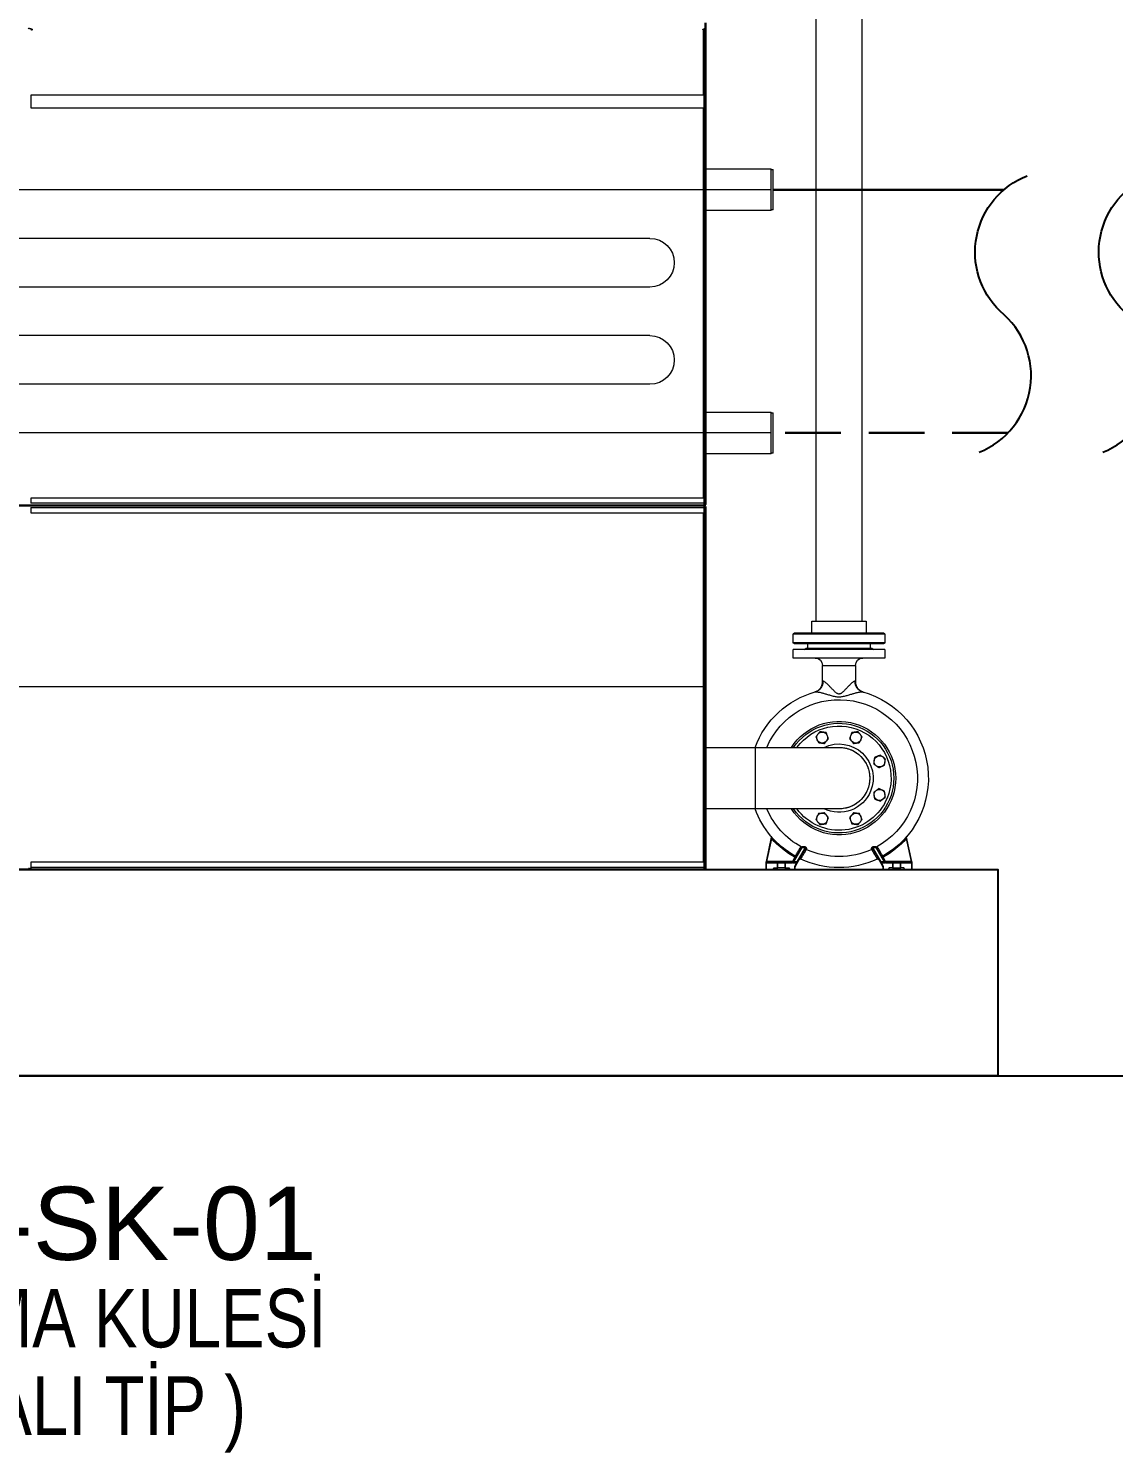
# Model space of a CAD drawing. Header units: centimetres. Extents: x 138114 to 163114, y -131897 to -111897.
# Drawn here: x 144807.3 to 145178.4, y -126803.1 to -126316.4 of the extents above; entities that cross this region are included whole.
import ezdxf
from ezdxf.enums import TextEntityAlignment as Align

# ---------------------------------------------------------------- set-up
doc = ezdxf.new("R2010")
doc.units = ezdxf.units.CM
doc.header["$LTSCALE"] = 1.5
doc.linetypes.add('DASHED2', pattern=[9.525, 6.35, -3.175])
doc.layers.add('T-CIHAZ', color=101, linetype='Continuous', lineweight=30)
doc.layers.add('T-WSHP-BORUSU', color=30, linetype='Continuous', lineweight=30)
doc.layers.add('T-CIHAZ-NO', color=62, linetype='Continuous')
doc.layers.add('T-TEXT', color=85, linetype='Continuous')
doc.styles.add('ARIAL', font='arial.ttf', dxfattribs={"width": 0.85})
doc.styles.get("Standard").update_dxf_attribs({"font": 'arial.ttf'})

# ---------------------------------------------------------------- blocks, each defined once
blk = doc.blocks.new('BHETRBRTD')
at = {"color": 253, "lineweight": 18}
for p, q in [((-269.06, 84.88), (-269.06, 627.06)), ((-284.69, 619.75), (-284.69, 84.88)), ((-231.25, 287.49), (-231.25, 263.26)), ((-231.25, 287.49), (-230.88, 287.49)), ((-230.88, 287.49), (-230.88, 263.26)), ((-230.78, 287.26), (-230.6, 286.99)), ((-230.37, 287.23), (-230.63, 287.4)), ((-0.62, 287.4), (-0.88, 287.23)), ((-0.65, 286.99), (-0.47, 287.26)), ((0, 287.49), (-0.38, 287.49)), ((0, 287.49), (0.38, 287.49)), ((-230.5, 264.75), (-230.5, 286.94)), ((-231.25, 264.75), (-0.46, 264.75)), ((-231.25, 263.26), (-230.88, 263.26)), ((-230.87, 262.88), (-230.87, 263.25)), ((-230.87, 263.25), (-230.79, 263.25)), ((-230.87, 262.88), (-230.79, 262.88)), ((-230.87, 262.88), (-230.87, 262.5)), ((-230.87, 262.88), (-230.79, 262.88)), ((-230.79, 263.62), (-230.79, 264.75)), ((-230.79, 262.88), (-230.79, 263.62)), ((-230.79, 262.12), (-230.79, 262.88)), ((-0.46, 264.75), (-0.46, 263.62)), ((-0.46, 263.62), (-0.46, 262.88)), ((-0.46, 262.88), (-0.46, 262.12)), ((-231.25, 262.49), (-230.88, 262.49)), ((-231.25, 124.84), (-231.25, 262.49)), ((-0.46, 260.38), (-231.25, 260.38)), ((-230.88, 124.84), (-230.88, 262.49)), ((-230.86, 262.49), (-230.88, 262.49)), ((-230.87, 262.5), (-230.79, 262.5)), ((-230.86, 262.47), (-230.85, 262.43)), ((-230.81, 262.47), (-230.85, 262.48)), ((-230.85, 262.43), (-230.79, 262.29)), ((-230.79, 260.38), (-230.79, 262.12)), ((-230.5, 126.96), (-230.5, 260.38)), ((-0.46, 262.12), (-0.46, 260.38)), ((-253.73, 239.25), (-254.36, 239.25)), ((-254.36, 236.7), (-254.36, 239.25)), ((-231.25, 239.52), (-253.73, 239.52)), ((-253.73, 232.37), (-253.73, 239.52)), ((-254.36, 225.5), (-254.36, 236.7)), ((-253.73, 225.23), (-253.73, 232.37)), ((-253.73, 232.37), (209.57, 232.37)), ((-254.36, 225.5), (-253.73, 225.5)), ((-253.73, 225.23), (-231.25, 225.23)), ((-212.22, 215.75), (209.57, 215.75)), ((-212.22, 199.12), (209.57, 199.12)), ((-212.22, 182.5), (209.57, 182.5)), ((-212.22, 165.87), (209.57, 165.87)), ((-253.73, 156.12), (-254.36, 156.12)), ((-254.36, 153.57), (-254.36, 156.12)), ((-231.25, 156.39), (-253.73, 156.39)), ((-253.73, 142.11), (-253.73, 156.39)), ((-254.36, 142.38), (-254.36, 153.57)), ((-253.73, 149.25), (209.57, 149.25)), ((-254.36, 142.38), (-253.73, 142.38)), ((-253.73, 142.11), (-231.25, 142.11)), ((-230.79, 126.96), (-193.75, 126.96)), ((-230.79, 125.21), (-230.79, 126.96)), ((-228.12, 126.96), (-0.46, 126.96)), ((-0.46, 126.96), (-0.46, 125.21)), ((-231.25, 124.84), (-230.88, 124.84)), ((-231.25, 0.38), (-231.25, 124.08)), ((-231.25, 124.08), (-230.88, 124.08)), ((-230.86, 124.84), (-230.88, 124.84)), ((-230.88, 0.38), (-230.88, 124.08)), ((-230.86, 124.08), (-230.88, 124.08)), ((-230.87, 124.46), (-230.87, 124.83)), ((-230.87, 124.83), (-230.79, 124.83)), ((-230.87, 124.46), (-230.79, 124.46)), ((-230.87, 124.46), (-230.87, 124.08)), ((-230.87, 124.46), (-230.79, 124.46)), ((-230.87, 124.08), (-230.79, 124.08)), ((-230.85, 124.9), (-230.86, 124.86)), ((-230.86, 124.06), (-230.85, 124.02)), ((-230.79, 125.04), (-230.85, 124.9)), ((-230.85, 124.85), (-230.81, 124.86)), ((-230.81, 124.06), (-230.85, 124.07)), ((-230.85, 124.02), (-230.79, 123.87)), ((-230.79, 124.46), (-230.79, 125.21)), ((-230.79, 125.21), (-193.75, 125.21)), ((-230.79, 123.71), (-230.79, 124.46)), ((-230.79, 121.96), (-230.79, 123.71)), ((-195.79, 123.71), (-230.79, 123.71)), ((-197.04, 121.96), (-230.79, 121.96)), ((-230.5, 2.5), (-230.5, 121.96)), ((-228.12, 125.21), (-0.46, 125.21)), ((-0.46, 123.71), (-226.41, 123.71)), ((-0.46, 121.96), (-225.16, 121.96)), ((-0.46, 123.71), (-0.46, 121.96)), ((-286.12, 84.88), (-286.12, 80.75)), ((-267.62, 84.88), (-286.12, 84.88)), ((-267.62, 80.75), (-267.62, 84.88)), ((-292.5, 80.48), (-292.5, 77.52)), ((-292.5, 80.48), (-262.44, 80.48)), ((-292.22, 80.75), (-262.69, 80.75)), ((-262.69, 80.75), (-261.52, 80.75)), ((-262.44, 80.48), (-261.25, 80.48)), ((-261.25, 77.52), (-261.25, 80.48)), ((-292.5, 77.52), (-262.44, 77.52)), ((-292.5, 75.19), (-292.5, 72.31)), ((-292.5, 75.19), (-261.25, 75.19)), ((-262.69, 77.25), (-292.22, 77.25)), ((-288.17, 75.62), (-288.75, 75.19)), ((-288.17, 75.62), (-265.58, 75.62)), ((-287.5, 77.25), (-287.5, 75.62)), ((-266.25, 75.62), (-266.25, 77.25)), ((-265, 75.19), (-265.58, 75.62)), ((-261.52, 77.25), (-262.69, 77.25)), ((-262.44, 77.52), (-261.25, 77.52)), ((-261.25, 72.31), (-261.25, 75.19)), ((-292.5, 72.31), (-261.25, 72.31)), ((-282.5, 69.81), (-282.5, 64.27)), ((-271.25, 69.81), (-282.5, 69.81)), ((-271.25, 64.27), (-271.25, 69.81)), ((-231.25, 62.41), (230.5, 62.41)), ((-248.31, 41.77), (-276.88, 41.77)), ((-248.25, 41.71), (-248.31, 41.77)), ((-231.25, 41.77), (-248.25, 41.77)), ((-248.25, 41.77), (-248.25, 20.73)), ((-276.88, 20.73), (-248.31, 20.73)), ((-248.31, 20.73), (-248.25, 20.79)), ((-248.25, 20.73), (-231.25, 20.73)), ((-301.81, 2.8), (-300.02, 11.05)), ((-299.87, 10.55), (-301.56, 2.75)), ((-299.87, 10.55), (-299.6, 10.8)), ((-254.15, 10.8), (-253.88, 10.55)), ((-252.19, 2.75), (-253.88, 10.55)), ((-253.73, 11.05), (-251.94, 2.8)), ((-292.55, 2.63), (-290.03, 7.01)), ((-289.51, 7.57), (-292.34, 2.66)), ((-291.27, 2.64), (-288.43, 7.57)), ((-288.55, 6.7), (-291.06, 2.36)), ((-289.66, 7.47), (-289.78, 7.74)), ((-289.51, 7.57), (-289.51, 7.8)), ((-289.51, 7.8), (-288.43, 7.8)), ((-288.43, 7.57), (-289.51, 7.57)), ((-288.55, 6.7), (-288.41, 6.98)), ((-288.43, 7.8), (-288.43, 7.57)), ((-288.07, 6.88), (-288.41, 6.98)), ((-288.07, 6.88), (-288.21, 6.54)), ((-265.34, 6.98), (-265.68, 6.88)), ((-265.54, 6.54), (-265.68, 6.88)), ((-265.34, 6.98), (-265.2, 6.7)), ((-265.32, 7.57), (-265.32, 7.8)), ((-265.32, 7.8), (-264.24, 7.8)), ((-265.32, 7.57), (-262.48, 2.64)), ((-264.24, 7.57), (-265.32, 7.57)), ((-262.69, 2.36), (-265.2, 6.7)), ((-264.24, 7.8), (-264.24, 7.57)), ((-261.41, 2.66), (-264.24, 7.57)), ((-263.97, 7.74), (-264.09, 7.47)), ((-263.72, 7.01), (-261.2, 2.63)), ((-301.88, 2.25), (-301.88, 2.3)), ((-301.88, 2.25), (-301.62, 2.25)), ((-301.88, 0), (-301.88, 2.25)), ((-301.62, 0), (-301.88, 0)), ((-301.83, 2.7), (-301.81, 2.8)), ((-301.56, 2.75), (-301.81, 2.8)), ((-301.62, 2.52), (-301.62, 2.5)), ((-301.62, 2.5), (-301.62, 2.25)), ((-301.62, 2.5), (-298, 2.5)), ((-301.62, 2.25), (-301.62, 0)), ((-298, 2.25), (-301.62, 2.25)), ((-301.62, 0), (-299.35, 0)), ((-301.56, 2.75), (-301.59, 2.7)), ((-301.56, 2.75), (-292.77, 2.75)), ((-299.35, 0), (-299.1, 0.62)), ((-299.1, 0.62), (-298, 0.62)), ((-298, 2.5), (-298, 2.25)), ((-298, 2.5), (-295.12, 2.5)), ((-298, 0.62), (-298, 2.25)), ((-298, 2.25), (-297.75, 2.25)), ((-297.75, 0.62), (-298, 0.62)), ((-297.75, 2.25), (-297.75, 0.62)), ((-295.38, 2.25), (-297.75, 2.25)), ((-295.38, 0.62), (-297.75, 0.62)), ((-295.38, 0.62), (-295.38, 2.25)), ((-295.38, 2.25), (-295.12, 2.25)), ((-295.12, 0.62), (-295.38, 0.62)), ((-295.12, 2.5), (-292.77, 2.5)), ((-295.12, 2.5), (-295.12, 2.25)), ((-295.12, 2.25), (-295.12, 0.62)), ((-292.77, 2.25), (-295.12, 2.25)), ((-295.12, 0.62), (-294.04, 0.62)), ((-294.04, 0.62), (-293.73, 0)), ((-293.73, 0), (-292.12, 0)), ((-292.77, 2.75), (-291.93, 4.21)), ((-292.55, 2.63), (-292.77, 2.75)), ((-292.77, 2.5), (-292.77, 2.75)), ((-292.77, 2.5), (-292.77, 2.25)), ((-292.51, 2.32), (-292.64, 2.54)), ((-291.36, 2.32), (-292.51, 2.32)), ((-292.35, 2.64), (-291.27, 2.64)), ((-292.12, 1), (-291.36, 2.32)), ((-292.12, 0), (-292.12, 1)), ((-291.88, 0.94), (-292.12, 1)), ((-291.88, 0), (-292.12, 0)), ((-291.93, 4.21), (-291.71, 4.09)), ((-291.71, 4.09), (-291.93, 4.21)), ((-291.15, 2.2), (-291.88, 0.94)), ((-291.88, 0.94), (-291.88, 0)), ((-291.36, 2.32), (-291.27, 2.64)), ((-291.15, 2.2), (-291.36, 2.32)), ((-291.15, 2.2), (-291.06, 2.36)), ((-262.69, 2.36), (-262.6, 2.2)), ((-262.39, 2.32), (-262.6, 2.2)), ((-261.88, 0.94), (-262.6, 2.2)), ((-262.48, 2.64), (-262.39, 2.32)), ((-262.48, 2.64), (-261.4, 2.64)), ((-262.39, 2.32), (-261.62, 1)), ((-261.24, 2.32), (-262.39, 2.32)), ((-262.04, 4.09), (-261.82, 4.21)), ((-261.82, 4.21), (-262.04, 4.09)), ((-261.62, 1), (-261.88, 0.94)), ((-261.88, 0), (-261.88, 0.94)), ((-261.62, 0), (-261.88, 0)), ((-261.82, 4.21), (-260.98, 2.75)), ((-261.62, 1), (-261.62, 0)), ((-260.02, 0), (-261.62, 0)), ((-261.11, 2.54), (-261.24, 2.32)), ((-260.98, 2.75), (-261.2, 2.63)), ((-260.98, 2.5), (-260.98, 2.75)), ((-260.98, 2.75), (-252.19, 2.75)), ((-260.98, 2.5), (-258.62, 2.5)), ((-260.98, 2.5), (-260.98, 2.25)), ((-258.62, 2.25), (-260.98, 2.25)), ((-259.71, 0.62), (-260.02, 0)), ((-258.62, 0.62), (-259.71, 0.62)), ((-258.62, 2.5), (-258.62, 2.25)), ((-258.62, 2.5), (-255.75, 2.5)), ((-258.62, 0.62), (-258.62, 2.25)), ((-258.62, 2.25), (-258.38, 2.25)), ((-258.38, 0.62), (-258.62, 0.62)), ((-258.38, 2.25), (-258.38, 0.62)), ((-256, 2.25), (-258.38, 2.25)), ((-258.38, 0.62), (-256, 0.62)), ((-256, 2.25), (-255.75, 2.25)), ((-256, 0.62), (-256, 2.25)), ((-255.75, 0.62), (-256, 0.62)), ((-255.75, 2.5), (-252.12, 2.5)), ((-255.75, 2.5), (-255.75, 2.25)), ((-252.12, 2.25), (-255.75, 2.25)), ((-255.75, 2.25), (-255.75, 0.62)), ((-254.65, 0.62), (-255.75, 0.62)), ((-254.4, 0), (-254.65, 0.62)), ((-252.12, 0), (-254.4, 0)), ((-251.94, 2.8), (-252.19, 2.75)), ((-252.16, 2.7), (-252.19, 2.75)), ((-252.12, 2.5), (-252.12, 2.52)), ((-252.12, 2.5), (-252.12, 2.25)), ((-252.12, 0), (-252.12, 2.25)), ((-252.12, 2.25), (-251.88, 2.25)), ((-251.88, 0), (-252.12, 0)), ((-251.94, 2.8), (-251.92, 2.7)), ((-251.88, 2.3), (-251.88, 2.25)), ((-251.88, 2.25), (-251.88, 0)), ((-231.25, 2.5), (-0.46, 2.5)), ((-231.25, 0.75), (-0.46, 0.75)), ((-231.25, 0.38), (-230.88, 0.38)), ((-230.86, 0.38), (-230.88, 0.38)), ((-230.87, 0), (-230.87, 0.38)), ((-230.87, 0.38), (-230.79, 0.38)), ((-0.46, 0), (-230.87, 0)), ((-230.87, 0), (-230.79, 0)), ((-230.85, 0.44), (-230.86, 0.4)), ((-230.79, 0.58), (-230.85, 0.44)), ((-230.85, 0.39), (-230.81, 0.4)), ((-230.79, 0.75), (-230.79, 2.5)), ((-230.79, 0), (-230.79, 0.75)), ((-0.46, 2.5), (-0.46, 0.75)), ((-0.46, 0.75), (-0.46, 0)), ((-0.4, 0.44), (-0.46, 0.58)), ((-0.38, 0.38), (-0.46, 0.38)), ((-0.38, 0), (-0.46, 0)), ((-0.44, 0.4), (-0.4, 0.39)), ((-0.39, 0.4), (-0.4, 0.44)), ((0, 0.38), (-0.38, 0.38)), ((-0.38, 0), (-0.38, 0.38)), ((0.38, 0), (-0.38, 0)), ((0, 0.38), (0.38, 0.38))]:
    blk.add_line(p, q, dxfattribs=at)
for p, q in [((-231.25, 289.38), (-231.25, 124.84)), ((-231.25, 124.84), (-231.15, 124.84)), ((-231.15, 124.08), (-231.25, 124.08)), ((-231.25, 124.08), (-231.25, 0.38)), ((-230.87, 124.55), (-230.87, 124.36)), ((-230.79, 124.46), (230.87, 124.46)), ((-231.25, 0.38), (-231.15, 0.38)), ((-230.87, 0.1), (-230.87, 0)), ((-230.87, 0), (230.87, 0))]:
    blk.add_line(p, q)
at = {"color": 253, "lineweight": 18, "flags": 128}
for points in [[(-248.31, 20.73), (-248.31, 20.73), (-248.31, 20.78), (-248.31, 20.93), (-248.31, 21.18), (-248.31, 21.53), (-248.31, 21.97), (-248.31, 22.5), (-248.31, 23.11), (-248.31, 23.82), (-248.31, 24.57), (-248.31, 25.39), (-248.31, 26.28), (-248.31, 27.23), (-248.31, 28.2), (-248.31, 29.2), (-248.31, 30.22), (-248.31, 31.26), (-248.31, 32.29), (-248.31, 33.32), (-248.31, 34.32), (-248.31, 35.28), (-248.31, 36.23), (-248.31, 37.12), (-248.31, 37.94), (-248.31, 38.69), (-248.31, 39.4), (-248.31, 40.01), (-248.31, 40.54), (-248.31, 40.97), (-248.31, 41.32), (-248.31, 41.57), (-248.31, 41.72), (-248.31, 41.77), (-248.31, 41.77)], [(-291.27, 2.64), (-291.22, 2.61), (-291.17, 2.58), (-291.13, 2.55), (-291.09, 2.51), (-291.06, 2.47), (-291.05, 2.43), (-291.05, 2.39), (-291.06, 2.36)], [(-262.69, 2.36), (-262.7, 2.39), (-262.7, 2.43), (-262.69, 2.47), (-262.66, 2.51), (-262.62, 2.55), (-262.58, 2.58), (-262.53, 2.61), (-262.48, 2.64)]]:
    blk.add_lwpolyline(points, dxfattribs=at)
at = {"color": 253, "lineweight": 18}
for centre, radius, start, end in [((-230.5, 287.12), 0.188, 270, 0), ((-0.75, 287.12), 0.188, 180, 270), ((-230.5, 263.62), 0.75, 209.2233, 240.1238), ((-230.5, 262.12), 0.75, 118.207, 150.7767), ((-212.22, 207.44), 8.31, 90, 270), ((-212.22, 174.19), 8.31, 90, 270), ((-292.22, 80.48), 0.275, 90, 180), ((-261.52, 80.48), 0.275, 0, 90), ((-292.22, 77.52), 0.275, 180, 270), ((-261.52, 77.52), 0.275, 270, 0), ((-285, 69.81), 2.5, 0, 90), ((-268.75, 69.81), 2.5, 90, 180), ((-286.02, 64.24), 3.66, 285.9783, 1.4348), ((-267.73, 64.24), 3.66, 178.5652, 254.0217), ((-276.88, 31.25), 30.57, 105.4289, 240.6607), ((-276.88, 31.25), 30.57, 20.125, 74.5711), ((-276.88, 31.25), 26.82, 23.0899, 241.2473), ((-276.88, 31.25), 19.39, 32.8538, 180), ((-276.88, 31.25), 18.75, 34.1295, 180), ((-276.88, 31.25), 17.81, 36.1944, 202.5), ((-282.62, 45.11), 1.88, 142.5, 202.5), ((-282.62, 45.11), 1.88, 202.5, 262.5), ((-282.62, 45.11), 1.88, 82.5, 142.5), ((-282.62, 45.11), 1.88, 262.5, 322.5), ((-282.62, 45.11), 1.88, 22.5, 82.5), ((-282.62, 45.11), 1.88, 322.5, 22.5), ((-271.13, 45.11), 1.87, 157.5, 217.5), ((-271.13, 45.11), 1.87, 97.5, 157.5), ((-271.13, 45.11), 1.87, 217.5, 277.5), ((-271.13, 45.11), 1.87, 37.5, 97.5), ((-271.13, 45.11), 1.87, 277.5, 337.5), ((-271.13, 45.11), 1.87, 337.5, 37.5), ((-276.88, 31.25), 11.69, 64.0879, 202.5), ((-276.88, 31.25), 10.52, 90.7615, 180), ((-290.73, 36.99), 1.88, 127.5, 187.5), ((-290.73, 36.99), 1.88, 187.5, 247.5), ((-290.73, 36.99), 1.88, 67.5, 127.5), ((-290.73, 36.99), 1.88, 247.5, 307.5), ((-290.73, 36.99), 1.87, 7.5, 67.5), ((-290.73, 36.99), 1.87, 307.5, 7.5), ((-276.88, 31.25), 19.39, 180, 327.1462), ((-276.88, 31.25), 18.75, 180, 325.8705), ((-276.88, 31.25), 10.52, 180, 267.7392), ((-276.88, 31.25), 17.81, 202.5, 323.8056), ((-290.73, 25.51), 1.88, 172.5, 232.5), ((-290.73, 25.51), 1.88, 112.5, 172.5), ((-290.73, 25.51), 1.88, 52.5, 112.5), ((-290.73, 25.51), 1.87, 292.5, 352.5), ((-290.73, 25.51), 1.88, 352.5, 52.5), ((-276.88, 31.25), 11.69, 202.5, 295.9121), ((-290.73, 25.51), 1.88, 232.5, 292.5), ((-276.88, 31.25), 26.82, 298.7527, 336.9101), ((-276.88, 31.25), 30.57, 299.3393, 339.875), ((-282.62, 17.39), 1.88, 157.5, 217.5), ((-282.62, 17.39), 1.88, 97.5, 157.5), ((-282.62, 17.39), 1.88, 217.5, 277.5), ((-282.62, 17.39), 1.87, 37.5, 97.5), ((-282.62, 17.39), 1.88, 277.5, 337.5), ((-282.62, 17.39), 1.87, 337.5, 37.5), ((-271.13, 17.39), 1.88, 142.5, 202.5), ((-271.13, 17.39), 1.88, 202.5, 262.5), ((-271.13, 17.39), 1.88, 82.5, 142.5), ((-271.13, 17.39), 1.88, 262.5, 322.5), ((-271.13, 17.39), 1.88, 22.5, 82.5), ((-271.13, 17.39), 1.88, 322.5, 22.5), ((-300.39, 11.13), 0.375, 347.7667, 40.5547), ((-276.88, 31.25), 30.95, 221.9941, 240.8922), ((-276.88, 31.25), 30.95, 299.1078, 318.0059), ((-253.36, 11.13), 0.375, 139.4453, 192.2333), ((-290.53, 6.72), 0.573, 30.3159, 69.2287), ((-288.79, 5.73), 0.992, 54.7295, 76.4176), ((-276.88, 31.25), 26.82, 245.327, 294.673), ((-264.96, 5.73), 0.992, 103.5824, 125.2705), ((-263.22, 6.72), 0.573, 110.7713, 149.6841), ((-301.62, 2.25), 0.25, 90, 180), ((-301.64, 2.29), 0.239, 87.1986, 176.8935), ((-301.71, 2.39), 0.326, 68.0715, 112.083), ((-298, 2.25), 0.25, 0, 90), ((-295.12, 2.25), 0.25, 90, 180), ((-292.77, 2.75), 0.25, 270, 301.7714), ((-292.77, 2.75), 0.5, 270, 301.7714), ((-292.44, 2.49), 0.175, 58.6094, 132.9872), ((-292.77, 2.75), 0.25, 327.4359, 330.1011), ((-292.42, 2.5), 0.18, 60.6576, 135.7982), ((-292.77, 2.91), 0.5, 327.4359, 330.1011), ((-292.04, 4.27), 0.125, 330.1011, 330.7765), ((-292.04, 4.27), 0.375, 330.1011, 60.6607), ((-290.1, 3.27), 0.375, 64.7078, 150.0184), ((-276.88, 31.25), 30.57, 244.7078, 295.2922), ((-263.65, 3.27), 0.375, 29.9816, 115.2922), ((-261.71, 4.27), 0.375, 119.3393, 209.8989), ((-261.71, 4.27), 0.125, 209.2235, 209.8989), ((-261.33, 2.5), 0.18, 44.2018, 119.3424), ((-260.98, 2.91), 0.5, 209.8989, 212.5641), ((-261.31, 2.49), 0.175, 47.0128, 121.3906), ((-260.98, 2.75), 0.5, 238.2286, 270), ((-260.98, 2.75), 0.25, 209.8989, 212.5641), ((-260.98, 2.75), 0.25, 238.2286, 270), ((-258.62, 2.25), 0.25, 0, 90), ((-255.75, 2.25), 0.25, 90, 180), ((-252.04, 2.39), 0.326, 67.917, 111.9285), ((-252.11, 2.29), 0.239, 3.1065, 92.8014), ((-252.12, 2.25), 0.25, 0, 90)]:
    blk.add_arc(centre, radius, start, end, dxfattribs=at)
for centre, start, end in [((-230.5, 125.21), 209.2233, 240.7767), ((-230.5, 123.71), 119.2233, 150.7767), ((-230.5, 0.75), 209.2233, 240.7767)]:
    blk.add_arc(centre, 0.75, start, end)
for centre, major_axis, ratio, start_param, end_param in [((-289.87, 6.8), (0.548, 0.952), 0.569008, 0.316202, 0.675342), ((-289.87, 6.8), (0.441, 0.767), 0.282478, 0.316202, 0.675342), ((-288.78, 6.8), (-0.549, -0.952), 0.568688, 1.967414, 3.458616), ((-288.78, 6.8), (0.443, 0.767), 0.282242, 5.109007, 6.600209), ((-264.97, 6.8), (-0.549, 0.952), 0.568688, 5.966162, 7.457364), ((-264.97, 6.8), (-0.443, 0.767), 0.282242, 5.966162, 7.457364), ((-263.88, 6.8), (0.548, -0.952), 0.569008, 2.46625, 2.825391), ((-263.88, 6.8), (-0.441, 0.767), 0.282478, 5.607843, 5.966984)]:
    blk.add_ellipse(centre, major_axis=major_axis, ratio=ratio, start_param=start_param, end_param=end_param, dxfattribs=at)
for points, knots in [([(-230.79, 287.43), (-230.81, 287.45), (-230.84, 287.48), (-230.86, 287.5), (-230.87, 287.5), (-230.87, 287.5)], [0, 0, 0, 0, 0.516996, 0.762554, 1, 1, 1, 1]), ([(-230.88, 287.49), (-230.87, 287.49), (-230.87, 287.49), (-230.85, 287.47), (-230.82, 287.44), (-230.8, 287.42)], [0, 0, 0, 0, 0.237347, 0.483007, 1, 1, 1, 1]), ([(-230.8, 287.42), (-230.8, 287.39), (-230.8, 287.35), (-230.79, 287.29), (-230.78, 287.27), (-230.78, 287.26)], [0, 0, 0, 0, 0.512164, 0.761526, 1, 1, 1, 1]), ([(-230.63, 287.4), (-230.64, 287.41), (-230.67, 287.42), (-230.72, 287.43), (-230.77, 287.43), (-230.79, 287.43)], [0, 0, 0, 0, 0.238286, 0.487832, 1, 1, 1, 1]), ([(-230.31, 287.12), (-230.31, 287.13), (-230.31, 287.15), (-230.33, 287.18), (-230.34, 287.21), (-230.36, 287.22), (-230.37, 287.23)], [0, 0, 0, 0, 0.237843, 0.481411, 0.734413, 1, 1, 1, 1]), ([(-0.88, 287.23), (-0.89, 287.22), (-0.91, 287.21), (-0.92, 287.18), (-0.94, 287.15), (-0.94, 287.13), (-0.94, 287.12)], [0, 0, 0, 0, 0.265323, 0.518576, 0.761929, 1, 1, 1, 1]), ([(-0.46, 287.43), (-0.48, 287.43), (-0.53, 287.43), (-0.58, 287.42), (-0.61, 287.41), (-0.62, 287.4)], [0, 0, 0, 0, 0.512164, 0.761526, 1, 1, 1, 1]), ([(-0.47, 287.26), (-0.47, 287.27), (-0.46, 287.29), (-0.45, 287.35), (-0.45, 287.39), (-0.45, 287.42)], [0, 0, 0, 0, 0.238286, 0.487832, 1, 1, 1, 1]), ([(-0.38, 287.5), (-0.38, 287.5), (-0.39, 287.5), (-0.41, 287.48), (-0.44, 287.45), (-0.46, 287.43)], [0, 0, 0, 0, 0.237351, 0.483003, 1, 1, 1, 1]), ([(-0.45, 287.42), (-0.43, 287.44), (-0.4, 287.47), (-0.38, 287.49), (-0.38, 287.49), (-0.38, 287.49)], [0, 0, 0, 0, 0.516992, 0.762557, 1, 1, 1, 1]), ([(0.38, 287.49), (0.38, 287.49), (0.38, 287.49), (0.4, 287.47), (0.43, 287.44), (0.45, 287.42)], [0, 0, 0, 0, 0.237347, 0.483007, 1, 1, 1, 1]), ([(-230.6, 286.99), (-230.6, 286.98), (-230.58, 286.97), (-230.56, 286.95), (-230.53, 286.94), (-230.51, 286.94), (-230.5, 286.94)], [0, 0, 0, 0, 0.265323, 0.518576, 0.761929, 1, 1, 1, 1]), ([(-0.75, 286.94), (-0.74, 286.94), (-0.72, 286.94), (-0.69, 286.95), (-0.67, 286.97), (-0.65, 286.98), (-0.65, 286.99)], [0, 0, 0, 0, 0.237843, 0.481411, 0.734413, 1, 1, 1, 1]), ([(-230.8, 263.33), (-230.82, 263.31), (-230.85, 263.28), (-230.87, 263.26), (-230.87, 263.26), (-230.88, 263.26)], [0, 0, 0, 0, 0.516992, 0.762557, 1, 1, 1, 1]), ([(-230.87, 263.25), (-230.87, 263.25), (-230.86, 263.25), (-230.84, 263.27), (-230.81, 263.3), (-230.79, 263.32)], [0, 0, 0, 0, 0.237351, 0.483003, 1, 1, 1, 1]), ([(-230.88, 262.49), (-230.87, 262.49), (-230.87, 262.49), (-230.86, 262.48), (-230.86, 262.47)], [0, 0, 0, 0, 0.491932, 1, 1, 1, 1]), ([(-230.85, 262.48), (-230.85, 262.49), (-230.86, 262.5), (-230.87, 262.5), (-230.87, 262.5)], [0, 0, 0, 0, 0.5080675, 1, 1, 1, 1]), ([(-230.86, 124.86), (-230.86, 124.86), (-230.87, 124.85), (-230.87, 124.84), (-230.88, 124.84)], [0, 0, 0, 0, 0.508067, 1, 1, 1, 1]), ([(-230.88, 124.08), (-230.87, 124.07), (-230.87, 124.07), (-230.86, 124.06), (-230.86, 124.06)], [0, 0, 0, 0, 0.4919324, 1, 1, 1, 1]), ([(-230.87, 124.83), (-230.87, 124.84), (-230.86, 124.84), (-230.85, 124.85), (-230.85, 124.85)], [0, 0, 0, 0, 0.491932, 1, 1, 1, 1]), ([(-230.85, 124.07), (-230.85, 124.07), (-230.86, 124.08), (-230.87, 124.08), (-230.87, 124.08)], [0, 0, 0, 0, 0.5080675, 1, 1, 1, 1]), ([(-282.5, 64.27), (-282.5, 64.21), (-282.5, 64.02), (-282.54, 63.72), (-282.6, 63.37), (-282.7, 63.04), (-282.82, 62.73), (-282.97, 62.44), (-283.14, 62.16), (-283.33, 61.91), (-283.53, 61.68), (-283.73, 61.48), (-283.95, 61.3), (-284.16, 61.15), (-284.37, 61.02), (-284.56, 60.92), (-284.74, 60.83), (-284.89, 60.77), (-285.01, 60.73), (-285.08, 60.7), (-285.13, 60.69), (-285.14, 60.68), (-285.15, 60.68), (-285.15, 60.68), (-285.16, 60.68), (-285.16, 60.68), (-285.17, 60.68), (-285.17, 60.68), (-285.16, 60.68)], [0, 0, 0, 0, 0.038656, 0.108437, 0.176835, 0.243834, 0.309393, 0.373439, 0.435869, 0.496543, 0.555276, 0.611823, 0.665866, 0.716988, 0.764646, 0.80813, 0.846534, 0.878744, 0.903528, 0.919522, 0.926086, 0.928652, 0.93058, 0.933073, 0.937627, 0.949468, 0.978088, 1, 1, 1, 1]), ([(-282.48, 64.27), (-282.49, 64.27), (-282.5, 64.26), (-282.42, 64.31), (-282.35, 64.33)], [0, 0, 0, 0, 0.276575, 1, 1, 1, 1]), ([(-282.35, 64.33), (-282.31, 64.35), (-282.22, 64.37), (-282.06, 64.31), (-281.9, 64.23), (-281.74, 64.13), (-281.47, 63.93), (-281.14, 63.65), (-280.75, 63.3), (-280.41, 62.97), (-280.06, 62.62), (-279.57, 62.1), (-279.05, 61.56), (-278.5, 61), (-278.09, 60.61), (-277.75, 60.33), (-277.47, 60.16), (-277.22, 60.04), (-276.93, 59.98), (-276.65, 60.01), (-276.43, 60.09), (-276.14, 60.23), (-275.79, 60.5), (-275.37, 60.87), (-274.82, 61.43), (-274.29, 61.99), (-273.79, 62.51), (-273.43, 62.88), (-273.07, 63.23), (-272.69, 63.59), (-272.29, 63.93), (-271.94, 64.18), (-271.68, 64.32), (-271.51, 64.37), (-271.43, 64.34), (-271.4, 64.33)], [0, 0, 0, 0, 0.029537, 0.060001, 0.07176, 0.094491, 0.11723, 0.164546, 0.19533, 0.226125, 0.257773, 0.289428, 0.356374, 0.390324, 0.424258, 0.451211, 0.465076, 0.478909, 0.498484, 0.512977, 0.52548, 0.538317, 0.566239, 0.599833, 0.633456, 0.701699, 0.733412, 0.765118, 0.79759, 0.83005, 0.872915, 0.917038, 0.946756, 0.977268, 1, 1, 1, 1]), ([(-271.4, 64.33), (-271.35, 64.31), (-271.26, 64.27), (-271.26, 64.27), (-271.27, 64.27)], [0, 0, 0, 0, 0.576393, 1, 1, 1, 1]), ([(-268.58, 60.68), (-268.59, 60.68), (-268.59, 60.68), (-268.59, 60.68), (-268.6, 60.68), (-268.61, 60.68), (-268.62, 60.69), (-268.66, 60.7), (-268.75, 60.73), (-268.89, 60.78), (-269.08, 60.86), (-269.32, 60.98), (-269.58, 61.14), (-269.85, 61.34), (-270.1, 61.56), (-270.32, 61.79), (-270.54, 62.06), (-270.73, 62.35), (-270.89, 62.66), (-271.03, 62.99), (-271.14, 63.33), (-271.21, 63.68), (-271.25, 64), (-271.25, 64.2), (-271.25, 64.27)], [0, 0, 0, 0, 0.02763, 0.047175, 0.051295, 0.053826, 0.056432, 0.062827, 0.077004, 0.112267, 0.154203, 0.200191, 0.266666, 0.338818, 0.398865, 0.463479, 0.530616, 0.599405, 0.66928, 0.739888, 0.811005, 0.882484, 0.954222, 1, 1, 1, 1]), ([(-285.01, 60.72), (-285.05, 60.71), (-285.14, 60.68), (-285.21, 60.66), (-285.22, 60.66), (-285.22, 60.66)], [0, 0, 0, 0, 0.352862, 0.705726, 1, 1, 1, 1]), ([(-285.16, 60.68), (-285.15, 60.68), (-285.14, 60.68), (-285.09, 60.7), (-285.04, 60.71), (-285.02, 60.72)], [0, 0, 0, 0, 0.400616, 0.835215, 1, 1, 1, 1]), ([(-268.74, 60.72), (-268.84, 60.74), (-269.04, 60.77), (-269.48, 60.73), (-270, 60.65), (-270.56, 60.53), (-271.1, 60.39), (-271.77, 60.22), (-272.7, 59.95), (-273.9, 59.59), (-274.97, 59.29), (-275.84, 59.11), (-276.44, 59.04), (-276.99, 59.03), (-277.53, 59.06), (-278.12, 59.15), (-278.97, 59.35), (-280.02, 59.64), (-281.19, 59.99), (-282.09, 60.25), (-282.74, 60.42), (-283.28, 60.55), (-283.85, 60.67), (-284.36, 60.74), (-284.76, 60.77), (-284.92, 60.74), (-285.01, 60.72)], [0, 0, 0, 0, 0.034973, 0.071341, 0.110363, 0.150269, 0.180165, 0.210069, 0.271048, 0.340744, 0.411162, 0.445732, 0.480549, 0.50579, 0.531237, 0.565383, 0.599766, 0.668321, 0.737532, 0.795612, 0.825173, 0.854726, 0.896149, 0.938562, 0.968861, 1, 1, 1, 1]), ([(-268.74, 60.72), (-268.73, 60.72), (-268.68, 60.7), (-268.63, 60.69), (-268.59, 60.68), (-268.59, 60.68), (-268.59, 60.68)], [0, 0, 0, 0, 0.0717389, 0.432693, 0.7923688, 1, 1, 1, 1]), ([(-284.76, 45.39), (-284.65, 45.53), (-284.44, 45.81), (-284.22, 46.1), (-284.1, 46.25)], [0, 0, 0, 0, 0.495458, 1, 1, 1, 1]), ([(-284.35, 44.39), (-284.42, 44.56), (-284.56, 44.9), (-284.69, 45.23), (-284.76, 45.39)], [0, 0, 0, 0, 0.494511, 1, 1, 1, 1]), ([(-283.93, 43.39), (-284, 43.55), (-284.14, 43.88), (-284.28, 44.22), (-284.35, 44.39)], [0, 0, 0, 0, 0.495458, 1, 1, 1, 1]), ([(-284.1, 46.25), (-283.99, 46.39), (-283.77, 46.68), (-283.55, 46.97), (-283.44, 47.11)], [0, 0, 0, 0, 0.494511, 1, 1, 1, 1]), ([(-283.44, 47.11), (-283.27, 47.09), (-282.92, 47.04), (-282.55, 46.99), (-282.37, 46.97)], [0, 0, 0, 0, 0.495458, 1, 1, 1, 1]), ([(-282.37, 46.97), (-282.19, 46.94), (-281.83, 46.9), (-281.48, 46.85), (-281.3, 46.83)], [0, 0, 0, 0, 0.494511, 1, 1, 1, 1]), ([(-281.13, 43.97), (-281.24, 43.82), (-281.46, 43.53), (-281.68, 43.25), (-281.79, 43.11)], [0, 0, 0, 0, 0.494511, 1, 1, 1, 1]), ([(-281.3, 46.83), (-281.23, 46.66), (-281.09, 46.34), (-280.95, 46), (-280.88, 45.83)], [0, 0, 0, 0, 0.495458, 1, 1, 1, 1]), ([(-280.47, 44.83), (-280.58, 44.69), (-280.79, 44.4), (-281.02, 44.11), (-281.13, 43.97)], [0, 0, 0, 0, 0.495458, 1, 1, 1, 1]), ([(-280.88, 45.83), (-280.81, 45.66), (-280.67, 45.32), (-280.54, 44.99), (-280.47, 44.83)], [0, 0, 0, 0, 0.494511, 1, 1, 1, 1]), ([(-273.28, 44.83), (-273.21, 44.99), (-273.08, 45.32), (-272.94, 45.65), (-272.87, 45.83)], [0, 0, 0, 0, 0.495458, 1, 1, 1, 1]), ([(-272.62, 43.97), (-272.73, 44.11), (-272.96, 44.4), (-273.17, 44.68), (-273.28, 44.83)], [0, 0, 0, 0, 0.494511, 1, 1, 1, 1]), ([(-272.87, 45.83), (-272.8, 45.99), (-272.66, 46.33), (-272.52, 46.66), (-272.45, 46.83)], [0, 0, 0, 0, 0.494511, 1, 1, 1, 1]), ([(-271.96, 43.11), (-272.07, 43.25), (-272.29, 43.53), (-272.51, 43.82), (-272.62, 43.97)], [0, 0, 0, 0, 0.495458, 1, 1, 1, 1]), ([(-272.45, 46.83), (-272.28, 46.85), (-271.93, 46.9), (-271.56, 46.94), (-271.38, 46.97)], [0, 0, 0, 0, 0.495458, 1, 1, 1, 1]), ([(-271.38, 46.97), (-271.2, 46.99), (-270.84, 47.04), (-270.48, 47.09), (-270.31, 47.11)], [0, 0, 0, 0, 0.494511, 1, 1, 1, 1]), ([(-270.31, 47.11), (-270.2, 46.97), (-269.98, 46.69), (-269.76, 46.4), (-269.65, 46.25)], [0, 0, 0, 0, 0.495458, 1, 1, 1, 1]), ([(-269.4, 44.39), (-269.47, 44.22), (-269.61, 43.88), (-269.75, 43.56), (-269.82, 43.39)], [0, 0, 0, 0, 0.494511, 1, 1, 1, 1]), ([(-269.65, 46.25), (-269.54, 46.11), (-269.31, 45.81), (-269.1, 45.53), (-268.99, 45.39)], [0, 0, 0, 0, 0.494511, 1, 1, 1, 1]), ([(-268.99, 45.39), (-269.06, 45.23), (-269.19, 44.9), (-269.33, 44.56), (-269.4, 44.39)], [0, 0, 0, 0, 0.495458, 1, 1, 1, 1]), ([(-291.87, 38.48), (-291.73, 38.59), (-291.44, 38.81), (-291.16, 39.03), (-291.02, 39.14)], [0, 0, 0, 0, 0.494511, 1, 1, 1, 1]), ([(-291.02, 39.14), (-290.85, 39.07), (-290.53, 38.93), (-290.19, 38.79), (-290.02, 38.72)], [0, 0, 0, 0, 0.495458, 1, 1, 1, 1]), ([(-276.88, 41.77), (-277.22, 41.76), (-277.9, 41.74), (-278.93, 41.58), (-279.93, 41.33), (-280.9, 40.99), (-281.83, 40.55), (-282.71, 40.02), (-283.55, 39.4), (-284.32, 38.71), (-285.01, 37.94), (-285.63, 37.12), (-286.16, 36.22), (-286.61, 35.29), (-286.96, 34.31), (-287.21, 33.31), (-287.36, 32.28), (-287.41, 31.25), (-287.36, 30.21), (-287.21, 29.19), (-286.96, 28.19), (-286.61, 27.21), (-286.16, 26.27), (-285.63, 25.39), (-285.01, 24.56), (-284.32, 23.8), (-283.55, 23.1), (-282.72, 22.48), (-281.83, 21.96), (-280.91, 21.52), (-279.94, 21.17), (-278.93, 20.92), (-277.91, 20.77), (-277.22, 20.72), (-276.87, 20.73), (-276.87, 20.73)], [0, 0, 0, 0, 0.031142, 0.06235, 0.093622, 0.124959, 0.155722, 0.186822, 0.218259, 0.250032, 0.280838, 0.311948, 0.343362, 0.37508, 0.406138, 0.437314, 0.468609, 0.500022, 0.531422, 0.562703, 0.593867, 0.624913, 0.656591, 0.687966, 0.719038, 0.749807, 0.781548, 0.812954, 0.844023, 0.874756, 0.90612, 0.937417, 0.96865, 0.999816, 1, 1, 1, 1]), ([(-282.86, 43.25), (-283.04, 43.27), (-283.4, 43.32), (-283.76, 43.37), (-283.93, 43.39)], [0, 0, 0, 0, 0.494511, 1, 1, 1, 1]), ([(-281.79, 43.11), (-281.96, 43.13), (-282.31, 43.18), (-282.68, 43.23), (-282.86, 43.25)], [0, 0, 0, 0, 0.495458, 1, 1, 1, 1]), ([(-270.89, 43.25), (-271.07, 43.23), (-271.43, 43.18), (-271.79, 43.13), (-271.96, 43.11)], [0, 0, 0, 0, 0.494511, 1, 1, 1, 1]), ([(-269.82, 43.39), (-269.99, 43.37), (-270.34, 43.32), (-270.71, 43.27), (-270.89, 43.25)], [0, 0, 0, 0, 0.495458, 1, 1, 1, 1]), ([(-248.25, 41.71), (-248.25, 41.7), (-248.25, 41.68), (-248.25, 41.52), (-248.25, 41.27), (-248.25, 40.93), (-248.25, 40.49), (-248.25, 39.96), (-248.25, 39.35), (-248.25, 38.66), (-248.25, 37.9), (-248.25, 37.07), (-248.25, 36.19), (-248.25, 35.26), (-248.25, 34.29), (-248.25, 33.3), (-248.25, 32.28), (-248.25, 31.26), (-248.25, 30.23), (-248.25, 29.21), (-248.25, 28.22), (-248.25, 27.25), (-248.25, 26.32), (-248.25, 25.44), (-248.25, 24.61), (-248.25, 23.85), (-248.25, 23.16), (-248.25, 22.55), (-248.25, 22.02), (-248.25, 21.58), (-248.25, 21.23), (-248.25, 20.98), (-248.25, 20.82), (-248.25, 20.8), (-248.25, 20.79)], [0, 0, 0, 0, 0.031111, 0.062328, 0.093745, 0.124905, 0.156038, 0.187428, 0.218693, 0.249801, 0.281053, 0.312452, 0.343591, 0.374743, 0.406155, 0.437384, 0.468494, 0.499784, 0.531154, 0.562278, 0.593453, 0.624876, 0.656073, 0.687189, 0.718524, 0.749852, 0.780966, 0.812168, 0.84359, 0.87476, 0.905887, 0.937264, 0.968674, 1, 1, 1, 1]), ([(-292.73, 37.82), (-292.59, 37.93), (-292.31, 38.14), (-292.02, 38.37), (-291.87, 38.48)], [0, 0, 0, 0, 0.495458, 1, 1, 1, 1]), ([(-292.59, 36.75), (-292.62, 36.93), (-292.66, 37.29), (-292.71, 37.64), (-292.73, 37.82)], [0, 0, 0, 0, 0.494511, 1, 1, 1, 1]), ([(-292.45, 35.67), (-292.47, 35.85), (-292.52, 36.2), (-292.57, 36.56), (-292.59, 36.75)], [0, 0, 0, 0, 0.495458, 1, 1, 1, 1]), ([(-291.45, 35.26), (-291.62, 35.33), (-291.96, 35.47), (-292.29, 35.6), (-292.45, 35.67)], [0, 0, 0, 0, 0.494511, 1, 1, 1, 1]), ([(-290.45, 34.84), (-290.61, 34.91), (-290.94, 35.05), (-291.28, 35.19), (-291.45, 35.26)], [0, 0, 0, 0, 0.495458, 1, 1, 1, 1]), ([(-289.59, 35.5), (-289.74, 35.39), (-290.03, 35.17), (-290.31, 34.95), (-290.45, 34.84)], [0, 0, 0, 0, 0.494511, 1, 1, 1, 1]), ([(-290.02, 38.72), (-289.85, 38.65), (-289.51, 38.51), (-289.18, 38.38), (-289.02, 38.31)], [0, 0, 0, 0, 0.494511, 1, 1, 1, 1]), ([(-288.73, 36.16), (-288.87, 36.05), (-289.15, 35.84), (-289.44, 35.62), (-289.59, 35.5)], [0, 0, 0, 0, 0.495458, 1, 1, 1, 1]), ([(-289.02, 38.31), (-288.99, 38.13), (-288.95, 37.78), (-288.9, 37.42), (-288.87, 37.23)], [0, 0, 0, 0, 0.495458, 1, 1, 1, 1]), ([(-288.87, 37.23), (-288.85, 37.06), (-288.8, 36.69), (-288.76, 36.34), (-288.73, 36.16)], [0, 0, 0, 0, 0.494511, 1, 1, 1, 1]), ([(-292.73, 24.68), (-292.71, 24.86), (-292.66, 25.21), (-292.62, 25.57), (-292.59, 25.75)], [0, 0, 0, 0, 0.495458, 1, 1, 1, 1]), ([(-291.87, 24.02), (-292.02, 24.13), (-292.31, 24.36), (-292.59, 24.57), (-292.73, 24.68)], [0, 0, 0, 0, 0.494511, 1, 1, 1, 1]), ([(-292.59, 25.75), (-292.57, 25.93), (-292.52, 26.3), (-292.47, 26.65), (-292.45, 26.83)], [0, 0, 0, 0, 0.494511, 1, 1, 1, 1]), ([(-292.45, 26.83), (-292.29, 26.9), (-291.96, 27.03), (-291.62, 27.17), (-291.45, 27.24)], [0, 0, 0, 0, 0.495458, 1, 1, 1, 1]), ([(-291.45, 27.24), (-291.28, 27.31), (-290.94, 27.45), (-290.62, 27.59), (-290.45, 27.66)], [0, 0, 0, 0, 0.494511, 1, 1, 1, 1]), ([(-290.45, 27.66), (-290.31, 27.55), (-290.03, 27.33), (-289.74, 27.11), (-289.59, 27)], [0, 0, 0, 0, 0.495458, 1, 1, 1, 1]), ([(-289.59, 27), (-289.45, 26.89), (-289.16, 26.66), (-288.88, 26.45), (-288.73, 26.34)], [0, 0, 0, 0, 0.494511, 1, 1, 1, 1]), ([(-288.87, 25.27), (-288.9, 25.09), (-288.95, 24.72), (-288.99, 24.37), (-289.02, 24.19)], [0, 0, 0, 0, 0.494511, 1, 1, 1, 1]), ([(-288.73, 26.34), (-288.76, 26.16), (-288.8, 25.81), (-288.85, 25.45), (-288.87, 25.27)], [0, 0, 0, 0, 0.495458, 1, 1, 1, 1]), ([(-291.02, 23.36), (-291.16, 23.47), (-291.44, 23.69), (-291.73, 23.91), (-291.87, 24.02)], [0, 0, 0, 0, 0.495458, 1, 1, 1, 1]), ([(-290.02, 23.78), (-290.18, 23.71), (-290.52, 23.57), (-290.85, 23.43), (-291.02, 23.36)], [0, 0, 0, 0, 0.494511, 1, 1, 1, 1]), ([(-289.02, 24.19), (-289.18, 24.12), (-289.51, 23.99), (-289.84, 23.85), (-290.02, 23.78)], [0, 0, 0, 0, 0.495458, 1, 1, 1, 1]), ([(-284.76, 17.11), (-284.69, 17.27), (-284.56, 17.6), (-284.42, 17.94), (-284.35, 18.11)], [0, 0, 0, 0, 0.495458, 1, 1, 1, 1]), ([(-284.1, 16.25), (-284.21, 16.39), (-284.44, 16.69), (-284.65, 16.97), (-284.76, 17.11)], [0, 0, 0, 0, 0.494511, 1, 1, 1, 1]), ([(-284.35, 18.11), (-284.28, 18.28), (-284.14, 18.62), (-284, 18.94), (-283.93, 19.11)], [0, 0, 0, 0, 0.494511, 1, 1, 1, 1]), ([(-283.44, 15.39), (-283.55, 15.53), (-283.77, 15.81), (-283.99, 16.1), (-284.1, 16.25)], [0, 0, 0, 0, 0.495458, 1, 1, 1, 1]), ([(-283.93, 19.11), (-283.76, 19.13), (-283.41, 19.18), (-283.04, 19.23), (-282.86, 19.25)], [0, 0, 0, 0, 0.495458, 1, 1, 1, 1]), ([(-282.37, 15.53), (-282.55, 15.51), (-282.91, 15.46), (-283.27, 15.41), (-283.44, 15.39)], [0, 0, 0, 0, 0.494511, 1, 1, 1, 1]), ([(-282.86, 19.25), (-282.68, 19.27), (-282.32, 19.32), (-281.96, 19.37), (-281.79, 19.39)], [0, 0, 0, 0, 0.494511, 1, 1, 1, 1]), ([(-281.3, 15.67), (-281.47, 15.65), (-281.82, 15.6), (-282.19, 15.56), (-282.37, 15.53)], [0, 0, 0, 0, 0.495458, 1, 1, 1, 1]), ([(-281.79, 19.39), (-281.68, 19.25), (-281.46, 18.97), (-281.24, 18.68), (-281.13, 18.53)], [0, 0, 0, 0, 0.495458, 1, 1, 1, 1]), ([(-280.88, 16.67), (-280.95, 16.51), (-281.09, 16.17), (-281.23, 15.84), (-281.3, 15.67)], [0, 0, 0, 0, 0.494511, 1, 1, 1, 1]), ([(-281.13, 18.53), (-281.02, 18.39), (-280.79, 18.1), (-280.58, 17.82), (-280.47, 17.67)], [0, 0, 0, 0, 0.494511, 1, 1, 1, 1]), ([(-280.47, 17.67), (-280.54, 17.51), (-280.67, 17.18), (-280.81, 16.85), (-280.88, 16.67)], [0, 0, 0, 0, 0.495458, 1, 1, 1, 1]), ([(-273.28, 17.67), (-273.17, 17.81), (-272.96, 18.1), (-272.73, 18.39), (-272.62, 18.53)], [0, 0, 0, 0, 0.495458, 1, 1, 1, 1]), ([(-272.87, 16.67), (-272.94, 16.84), (-273.08, 17.18), (-273.21, 17.51), (-273.28, 17.67)], [0, 0, 0, 0, 0.494511, 1, 1, 1, 1]), ([(-272.45, 15.67), (-272.52, 15.84), (-272.66, 16.16), (-272.8, 16.5), (-272.87, 16.67)], [0, 0, 0, 0, 0.495458, 1, 1, 1, 1]), ([(-272.62, 18.53), (-272.51, 18.68), (-272.29, 18.97), (-272.07, 19.25), (-271.96, 19.39)], [0, 0, 0, 0, 0.494511, 1, 1, 1, 1]), ([(-271.38, 15.53), (-271.56, 15.56), (-271.92, 15.6), (-272.27, 15.65), (-272.45, 15.67)], [0, 0, 0, 0, 0.494511, 1, 1, 1, 1]), ([(-271.96, 19.39), (-271.79, 19.37), (-271.44, 19.32), (-271.07, 19.27), (-270.89, 19.25)], [0, 0, 0, 0, 0.495458, 1, 1, 1, 1]), ([(-270.31, 15.39), (-270.48, 15.41), (-270.83, 15.46), (-271.2, 15.51), (-271.38, 15.53)], [0, 0, 0, 0, 0.495458, 1, 1, 1, 1]), ([(-270.89, 19.25), (-270.71, 19.23), (-270.35, 19.18), (-269.99, 19.13), (-269.82, 19.11)], [0, 0, 0, 0, 0.494511, 1, 1, 1, 1]), ([(-269.65, 16.25), (-269.76, 16.11), (-269.98, 15.82), (-270.2, 15.53), (-270.31, 15.39)], [0, 0, 0, 0, 0.4945107, 1, 1, 1, 1]), ([(-269.82, 19.11), (-269.75, 18.95), (-269.61, 18.62), (-269.47, 18.28), (-269.4, 18.11)], [0, 0, 0, 0, 0.495458, 1, 1, 1, 1]), ([(-268.99, 17.11), (-269.1, 16.97), (-269.31, 16.69), (-269.53, 16.4), (-269.65, 16.25)], [0, 0, 0, 0, 0.495458, 1, 1, 1, 1]), ([(-269.4, 18.11), (-269.33, 17.94), (-269.19, 17.6), (-269.06, 17.27), (-268.99, 17.11)], [0, 0, 0, 0, 0.494511, 1, 1, 1, 1]), ([(-299.6, 10.8), (-299.67, 10.87), (-299.81, 11.03), (-299.97, 11.22), (-300.07, 11.33), (-300.1, 11.37), (-300.1, 11.37), (-300.1, 11.37)], [0, 0, 0, 0, 0.287329, 0.572786, 0.75982, 0.948656, 1, 1, 1, 1]), ([(-299.87, 10.55), (-299.88, 10.55), (-299.9, 10.62), (-299.93, 10.74), (-299.97, 10.87), (-300, 10.97), (-300.01, 11.02), (-300.02, 11.05), (-300.02, 11.05), (-300.02, 11.05)], [0, 0, 0, 0, 0.047113, 0.338927, 0.569454, 0.742776, 0.880825, 0.9523, 1, 1, 1, 1]), ([(-253.73, 11.05), (-253.73, 11.05), (-253.73, 11.05), (-253.73, 11.03), (-253.74, 10.99), (-253.77, 10.9), (-253.82, 10.74), (-253.85, 10.61), (-253.88, 10.55)], [0, 0, 0, 0, 0.035883, 0.121152, 0.180379, 0.353029, 0.662975, 1, 1, 1, 1]), ([(-291.85, 4.6), (-291.85, 4.61), (-291.84, 4.63), (-291.76, 4.77), (-291.63, 4.99), (-291.45, 5.3), (-291.23, 5.68), (-290.96, 6.14), (-290.66, 6.68), (-290.43, 7.07), (-290.32, 7.26)], [0, 0, 0, 0, 0.11987, 0.243216, 0.363086, 0.486432, 0.606305, 0.729654, 0.874756, 1, 1, 1, 1]), ([(-290.32, 7.26), (-290.25, 7.36), (-290.11, 7.56), (-289.89, 7.68), (-289.78, 7.74)], [0, 0, 0, 0, 0.50237, 1, 1, 1, 1]), ([(-289.66, 7.47), (-289.73, 7.41), (-289.87, 7.27), (-289.98, 7.1), (-290.03, 7.01)], [0, 0, 0, 0, 0.490315, 1, 1, 1, 1]), ([(-288.21, 6.54), (-288.29, 6.41), (-288.44, 6.15), (-288.69, 5.73), (-288.96, 5.27), (-289.23, 4.82), (-289.46, 4.41), (-289.66, 4.09), (-289.8, 3.84), (-289.89, 3.69), (-289.93, 3.62), (-289.93, 3.61), (-289.94, 3.61)], [0, 0, 0, 0, 0.0815448, 0.1642785, 0.2776917, 0.3944067, 0.5075093, 0.6239167, 0.7365758, 0.8525239, 0.9258209, 1, 1, 1, 1]), ([(-263.81, 3.61), (-263.82, 3.62), (-263.83, 3.64), (-263.91, 3.78), (-264.04, 4), (-264.22, 4.3), (-264.44, 4.68), (-264.7, 5.11), (-264.98, 5.6), (-265.27, 6.08), (-265.46, 6.4), (-265.54, 6.54)], [0, 0, 0, 0, 0.112274, 0.227812, 0.3401, 0.455639, 0.568115, 0.683832, 0.796707, 0.912829, 1, 1, 1, 1]), ([(-263.72, 7.01), (-263.78, 7.1), (-263.89, 7.27), (-264.03, 7.41), (-264.09, 7.47)], [0, 0, 0, 0, 0.540827, 1, 1, 1, 1]), ([(-263.97, 7.74), (-263.87, 7.68), (-263.67, 7.58), (-263.51, 7.39), (-263.44, 7.28), (-263.43, 7.26)], [0, 0, 0, 0, 0.466581, 0.897212, 1, 1, 1, 1]), ([(-263.43, 7.26), (-263.32, 7.08), (-263.12, 6.72), (-262.83, 6.23), (-262.57, 5.77), (-262.35, 5.38), (-262.16, 5.06), (-262.01, 4.8), (-261.91, 4.63), (-261.9, 4.61), (-261.9, 4.6)], [0, 0, 0, 0, 0.1198845, 0.2432454, 0.3631294, 0.4864903, 0.6063692, 0.7297251, 0.8748099, 1, 1, 1, 1]), ([(-301.88, 2.3), (-301.87, 2.32), (-301.87, 2.38), (-301.87, 2.52), (-301.84, 2.64), (-301.83, 2.7)], [0, 0, 0, 0, 0.268754, 0.627426, 1, 1, 1, 1]), ([(-301.62, 2.52), (-301.62, 2.54), (-301.62, 2.56), (-301.62, 2.62), (-301.6, 2.67), (-301.59, 2.7)], [0, 0, 0, 0, 0.27683, 0.633203, 1, 1, 1, 1]), ([(-292.56, 2.62), (-292.56, 2.61), (-292.57, 2.6), (-292.58, 2.59), (-292.6, 2.57), (-292.61, 2.55), (-292.63, 2.54), (-292.64, 2.54)], [0, 0, 0, 0, 0.092436, 0.416186, 0.499412, 0.827691, 1, 1, 1, 1]), ([(-292.51, 2.32), (-292.47, 2.38), (-292.41, 2.47), (-292.37, 2.58), (-292.35, 2.63), (-292.35, 2.64)], [0, 0, 0, 0, 0.504179, 0.913622, 1, 1, 1, 1]), ([(-291.93, 4.21), (-291.91, 4.24), (-291.88, 4.3), (-291.85, 4.39), (-291.82, 4.49), (-291.82, 4.56), (-291.84, 4.59), (-291.85, 4.6), (-291.85, 4.6)], [0, 0, 0, 0, 0.16453, 0.320104, 0.521933, 0.777364, 0.997679, 1, 1, 1, 1]), ([(-261.9, 4.6), (-261.9, 4.6), (-261.91, 4.59), (-261.93, 4.56), (-261.93, 4.49), (-261.9, 4.39), (-261.87, 4.3), (-261.84, 4.24), (-261.82, 4.21)], [0, 0, 0, 0, 0.0023205, 0.2226364, 0.4780671, 0.6798964, 0.83547, 1, 1, 1, 1]), ([(-261.4, 2.64), (-261.39, 2.59), (-261.35, 2.5), (-261.29, 2.39), (-261.25, 2.33), (-261.24, 2.32)], [0, 0, 0, 0, 0.4363374, 0.8994311, 1, 1, 1, 1]), ([(-261.11, 2.54), (-261.12, 2.54), (-261.13, 2.55), (-261.15, 2.57), (-261.17, 2.59), (-261.18, 2.6), (-261.19, 2.61), (-261.19, 2.62)], [0, 0, 0, 0, 0.105121, 0.427502, 0.557475, 0.898397, 1, 1, 1, 1]), ([(-252.16, 2.7), (-252.15, 2.68), (-252.14, 2.63), (-252.13, 2.57), (-252.13, 2.54), (-252.12, 2.52)], [0, 0, 0, 0, 0.277579, 0.640587, 1, 1, 1, 1]), ([(-251.92, 2.7), (-251.91, 2.65), (-251.89, 2.55), (-251.88, 2.4), (-251.88, 2.33), (-251.88, 2.3)], [0, 0, 0, 0, 0.281372, 0.649194, 1, 1, 1, 1]), ([(-230.86, 0.4), (-230.86, 0.4), (-230.87, 0.39), (-230.87, 0.38), (-230.88, 0.38)], [0, 0, 0, 0, 0.5080675, 1, 1, 1, 1]), ([(-230.87, 0.38), (-230.87, 0.38), (-230.86, 0.38), (-230.85, 0.39), (-230.85, 0.39)], [0, 0, 0, 0, 0.491932, 1, 1, 1, 1]), ([(-0.4, 0.39), (-0.4, 0.39), (-0.39, 0.38), (-0.38, 0.38), (-0.38, 0.38)], [0, 0, 0, 0, 0.508067, 1, 1, 1, 1]), ([(-0.38, 0.38), (-0.38, 0.38), (-0.38, 0.39), (-0.39, 0.4), (-0.39, 0.4)], [0, 0, 0, 0, 0.4919436, 1, 1, 1, 1]), ([(0.39, 0.4), (0.39, 0.4), (0.38, 0.39), (0.38, 0.38), (0.38, 0.38)], [0, 0, 0, 0, 0.508068, 1, 1, 1, 1])]:
    blk.add_open_spline(points, degree=3, knots=knots, dxfattribs=at)
blk = doc.blocks.new('Kesme')
blk.add_lwpolyline([(-21.54, -0.22, 0.576786), (-4.81, -2.72, -0.54493), (11.29, -5.93)], format="xyb")

msp = doc.modelspace()

# ---------------------------------------------------------------- linework, layer by layer
msp.add_line((142191.88, -126674.3), (156563.12, -126674.3))
msp.add_lwpolyline([(145138.88, -126674.3), (144526.38, -126674.3), (144526.38, -126603.85), (145138.88, -126603.85)], close=True)
at = {"layer": 'T-WSHP-BORUSU'}
msp.add_line((145140.89, -126371.47), (145061.99, -126371.47), dxfattribs=at)
at = {"layer": 'T-WSHP-BORUSU', "linetype": 'DASHED2', "ltscale": 2}
msp.add_line((145142.3, -126454.6), (145061.99, -126454.6), dxfattribs=at)

# ---------------------------------------------------------------- block references
at = {"layer": 'T-CIHAZ', "xscale": -1}
msp.add_blockref('BHETRBRTD', (144807.63, -126603.85, 54498916.97), dxfattribs=at)
at = {"layer": 'T-TEXT', "xscale": 2.88, "yscale": 2.88, "zscale": 2.88, "rotation": 90.00000000000001}
for p in [(145131.78, -126399.18, 54498916.97), (145174.09, -126399.18, 54498916.97)]:
    msp.add_blockref('Kesme', p, dxfattribs=at)

# ---------------------------------------------------------------- texts
at = {"layer": 'T-CIHAZ-NO'}
msp.add_text('AVM-SK-01', height=25, rotation=360, dxfattribs=at).set_placement((144813.63, -126724.77, -39640903), align=Align.MIDDLE_CENTER)
at = {"layer": 'T-TEXT', "style": 'ARIAL', "width": 0.8}
for s, p in [('SOĞUTMA KULESİ', (144809.8, -126757.18, -39640903)), ('( KAPALI TİP )', (144808.41, -126787.09, -39640903))]:
    msp.add_text(s, height=20, rotation=360, dxfattribs=at).set_placement(p, align=Align.MIDDLE_CENTER)

doc.saveas('drawing.dxf')
